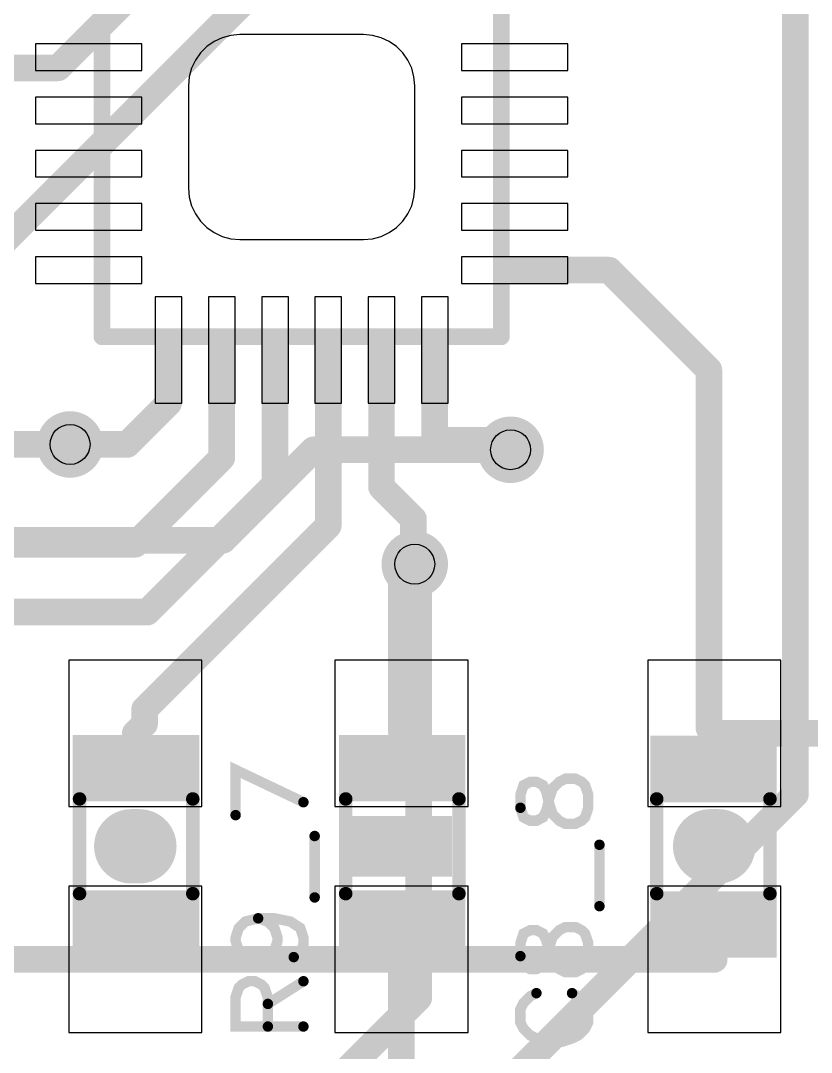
# Model space of a CAD drawing. Extents: x -8.2 to 25.5, y -3.3 to 33.2.
# Drawn here: x 10.12 to 16.06, y 5.5 to 13.25 of the extents above; entities that cross this region are included whole.
import ezdxf

# ---------------------------------------------------------------- set-up
doc = ezdxf.new("R2010")
doc.units = 0
for name, color, linetype in [('Bottom', 6, 'CONTINUOUS'), ('Drill_Bottom', 8, 'CONTINUOUS'), ('Drill_Top', 7, 'CONTINUOUS'), ('Top', 5, 'CONTINUOUS'), ('Top_Assy', 1, 'CONTINUOUS'), ('Top_Mask', 3, 'CONTINUOUS'), ('Top_Paste', 4, 'CONTINUOUS'), ('Top_Silk', 2, 'CONTINUOUS')]:
    doc.layers.add(name, color=color, linetype=linetype)

msp = doc.modelspace()

# ---------------------------------------------------------------- linework, layer by layer
at = {"layer": 'Bottom', "linetype": 'CONTINUOUS', "const_width": 0.2}
for points in [[(13.9115, 15.51), (9.8915, 11.49)], [(10.4015, 12.9), (12.0815, 14.58)], [(15.9415, 7.44), (15.9415, 13.48)], [(5.8915, 12.9), (10.4015, 12.9)], [(10.4915, 10.07), (5.8815, 10.07)], [(12.3215, 10.03), (11.6415, 9.35)], [(13.8015, 10.03), (12.3215, 10.03)], [(11.6415, 9.35), (1.5215, 9.35)], [(13.1115, 9.14), (13.0815, 9.17)], [(13.1115, 5.91), (13.1115, 9.14)], [(12.9915, 4.49), (15.9415, 7.44)], [(11.5415, 4.34), (13.1115, 5.91)]]:
    msp.add_lwpolyline(points, dxfattribs=at)
at = {"layer": 'Bottom', "linetype": 'CONTINUOUS'}
for points, const_width in [([(10.3515, 12.9, 1), (10.4515, 12.9, 1), (10.3515, 12.9, 1)], 0.1), ([(10.3515, 12.9, 1), (10.4515, 12.9, 1), (10.3515, 12.9, 1)], 0.1), ([(10.6165, 10.07, 1), (10.3665, 10.07, 1), (10.6165, 10.07, 1)], 0.25), ([(13.9265, 10.03, 1), (13.6765, 10.03, 1), (13.9265, 10.03, 1)], 0.25), ([(10.4415, 10.07, 1), (10.5415, 10.07, 1), (10.4415, 10.07, 1)], 0.1), ([(12.2715, 10.03, 1), (12.3715, 10.03, 1), (12.2715, 10.03, 1)], 0.1), ([(12.2715, 10.03, 1), (12.3715, 10.03, 1), (12.2715, 10.03, 1)], 0.1), ([(13.7515, 10.03, 1), (13.8515, 10.03, 1), (13.7515, 10.03, 1)], 0.1), ([(11.5915, 9.35, 1), (11.6915, 9.35, 1), (11.5915, 9.35, 1)], 0.1), ([(11.5915, 9.35, 1), (11.6915, 9.35, 1), (11.5915, 9.35, 1)], 0.1), ([(13.2065, 9.17, 1), (12.9565, 9.17, 1), (13.2065, 9.17, 1)], 0.25), ([(13.0315, 9.17, 1), (13.1315, 9.17, 1), (13.0315, 9.17, 1)], 0.1), ([(13.0615, 9.14, 1), (13.1615, 9.14, 1), (13.0615, 9.14, 1)], 0.1), ([(13.0615, 9.14, 1), (13.1615, 9.14, 1), (13.0615, 9.14, 1)], 0.1), ([(15.8915, 7.44, 1), (15.9915, 7.44, 1), (15.8915, 7.44, 1)], 0.1), ([(15.8915, 7.44, 1), (15.9915, 7.44, 1), (15.8915, 7.44, 1)], 0.1), ([(13.0615, 5.91, 1), (13.1615, 5.91, 1), (13.0615, 5.91, 1)], 0.1), ([(13.0615, 5.91, 1), (13.1615, 5.91, 1), (13.0615, 5.91, 1)], 0.1)]:
    msp.add_lwpolyline(points, format="xyb", dxfattribs=dict(at, const_width=const_width))
at = {"layer": 'Drill_Bottom'}
for centre in [(10.4915, 10.07), (13.8015, 10.03), (13.0815, 9.17)]:
    msp.add_circle(centre, 0.15, dxfattribs=at)
at = {"layer": 'Drill_Top'}
for centre in [(10.4915, 10.07), (13.8015, 10.03), (13.0815, 9.17)]:
    msp.add_circle(centre, 0.15, dxfattribs=at)
at = {"layer": 'Top', "linetype": 'CONTINUOUS'}
for points in [[(13.0815, 12.765), (13.0757, 12.8319), (13.0583, 12.8967), (13.03, 12.9575), (12.9915, 13.0125), (12.944, 13.0599), (12.889, 13.0984), (12.8282, 13.1268), (12.7634, 13.1442), (12.6965, 13.15), (11.7665, 13.15), (11.6997, 13.1442), (11.6349, 13.1268), (11.574, 13.0984), (11.5191, 13.0599), (11.4716, 13.0125), (11.4331, 12.9575), (11.4048, 12.8967), (11.3874, 12.8319), (11.3815, 12.765), (11.3815, 11.995), (11.3874, 11.9281), (11.4048, 11.8633), (11.4331, 11.8025), (11.4716, 11.7475), (11.5191, 11.7001), (11.574, 11.6616), (11.6349, 11.6332), (11.6997, 11.6158), (11.7665, 11.61), (12.6965, 11.61), (12.7634, 11.6158), (12.8282, 11.6332), (12.889, 11.6616), (12.944, 11.7001), (12.9915, 11.7475), (13.03, 11.8025), (13.0583, 11.8633), (13.0757, 11.9281), (13.0815, 11.995), (13.0815, 12.765)], [(11.0315, 13.08), (10.2315, 13.08), (10.2315, 12.88), (11.0315, 12.88), (11.0315, 13.08)], [(13.4315, 12.88), (14.2315, 12.88), (14.2315, 13.08), (13.4315, 13.08), (13.4315, 12.88)], [(11.0315, 12.68), (10.2315, 12.68), (10.2315, 12.48), (11.0315, 12.48), (11.0315, 12.68)], [(13.4315, 12.48), (14.2315, 12.48), (14.2315, 12.68), (13.4315, 12.68), (13.4315, 12.48)], [(11.0315, 12.28), (10.2315, 12.28), (10.2315, 12.08), (11.0315, 12.08), (11.0315, 12.28)], [(13.4315, 12.08), (14.2315, 12.08), (14.2315, 12.28), (13.4315, 12.28), (13.4315, 12.08)], [(11.0315, 11.88), (10.2315, 11.88), (10.2315, 11.68), (11.0315, 11.68), (11.0315, 11.88)], [(13.4315, 11.68), (14.2315, 11.68), (14.2315, 11.88), (13.4315, 11.88), (13.4315, 11.68)], [(11.0315, 11.48), (10.2315, 11.48), (10.2315, 11.28), (11.0315, 11.28), (11.0315, 11.48)], [(13.4315, 11.28), (14.2315, 11.28), (14.2315, 11.48), (13.4315, 11.48), (13.4315, 11.28)], [(11.1315, 11.18), (11.1315, 10.38), (11.3315, 10.38), (11.3315, 11.18), (11.1315, 11.18)], [(11.5315, 11.18), (11.5315, 10.38), (11.7315, 10.38), (11.7315, 11.18), (11.5315, 11.18)], [(11.9315, 11.18), (11.9315, 10.38), (12.1315, 10.38), (12.1315, 11.18), (11.9315, 11.18)], [(12.3315, 11.18), (12.3315, 10.38), (12.5315, 10.38), (12.5315, 11.18), (12.3315, 11.18)], [(12.7315, 11.18), (12.7315, 10.38), (12.9315, 10.38), (12.9315, 11.18), (12.7315, 11.18)], [(13.1315, 11.18), (13.1315, 10.38), (13.3315, 10.38), (13.3315, 11.18), (13.1315, 11.18)], [(11.4815, 7.35), (11.4815, 8.45), (10.4815, 8.45), (10.4815, 7.35), (11.4815, 7.35)], [(13.4815, 7.35), (13.4815, 8.45), (12.4815, 8.45), (12.4815, 7.35), (13.4815, 7.35)], [(14.8315, 8.45), (14.8315, 7.35), (15.8315, 7.35), (15.8315, 8.45), (14.8315, 8.45)], [(11.4815, 5.65), (11.4815, 6.75), (10.4815, 6.75), (10.4815, 5.65), (11.4815, 5.65)], [(13.4815, 5.65), (13.4815, 6.75), (12.4815, 6.75), (12.4815, 5.65), (13.4815, 5.65)], [(14.8315, 6.75), (14.8315, 5.65), (15.8315, 5.65), (15.8315, 6.75), (14.8315, 6.75)]]:
    msp.add_lwpolyline(points, dxfattribs=at)
at = {"layer": 'Top', "linetype": 'CONTINUOUS', "const_width": 0.2}
for points in [[(13.8315, 11.38), (14.5415, 11.38)], [(14.5415, 11.38), (15.2915, 10.63)], [(11.2315, 10.78), (11.2315, 10.38)], [(11.6315, 10.78), (11.6315, 9.97)], [(12.0315, 10.78), (12.0315, 9.77)], [(12.4315, 10.78), (12.4315, 9.46)], [(12.8315, 10.78), (12.8315, 9.75)], [(13.2315, 10.78), (13.2315, 10.1)], [(15.2915, 10.63), (15.2915, 7.94)], [(11.2315, 10.38), (10.9215, 10.07)], [(10.9215, 10.07), (10.4915, 10.07)], [(13.2315, 10.1), (13.7315, 10.1)], [(13.7315, 10.1), (13.8015, 10.03)], [(11.6315, 9.97), (10.9815, 9.32)], [(12.0315, 9.77), (11.0715, 8.81)], [(12.8315, 9.75), (13.0715, 9.51)], [(12.4315, 9.46), (11.0515, 8.08)], [(13.0715, 9.51), (13.0715, 9.18)], [(10.9815, 9.32), (8.3415, 9.32)], [(12.9815, 9.07), (13.0815, 9.17)], [(13.0715, 9.18), (13.0815, 9.17)], [(12.9815, 7.9), (12.9815, 9.07)], [(11.0715, 8.81), (8.9715, 8.81)], [(11.0515, 8.08), (11.0515, 7.97)], [(11.0515, 7.97), (10.9815, 7.9)], [(15.2915, 7.94), (15.3315, 7.9)], [(15.3315, 7.9), (16.5315, 7.9)], [(8.5715, 6.2), (10.9815, 6.2)], [(10.9815, 6.2), (12.9815, 6.2)], [(12.9815, 6.2), (15.3315, 6.2)], [(12.9815, 6.2), (12.9815, 4.5)]]:
    msp.add_lwpolyline(points, dxfattribs=at)
at = {"layer": 'Top', "linetype": 'CONTINUOUS'}
for points, const_width in [([(13.7815, 11.38, 1), (13.8815, 11.38, 1), (13.7815, 11.38, 1)], 0.1), ([(14.4915, 11.38, 1), (14.5915, 11.38, 1), (14.4915, 11.38, 1)], 0.1), ([(14.4915, 11.38, 1), (14.5915, 11.38, 1), (14.4915, 11.38, 1)], 0.1), ([(11.1815, 10.78, 1), (11.2815, 10.78, 1), (11.1815, 10.78, 1)], 0.1), ([(11.5815, 10.78, 1), (11.6815, 10.78, 1), (11.5815, 10.78, 1)], 0.1), ([(11.9815, 10.78, 1), (12.0815, 10.78, 1), (11.9815, 10.78, 1)], 0.1), ([(12.3815, 10.78, 1), (12.4815, 10.78, 1), (12.3815, 10.78, 1)], 0.1), ([(12.7815, 10.78, 1), (12.8815, 10.78, 1), (12.7815, 10.78, 1)], 0.1), ([(13.1815, 10.78, 1), (13.2815, 10.78, 1), (13.1815, 10.78, 1)], 0.1), ([(15.2415, 10.63, 1), (15.3415, 10.63, 1), (15.2415, 10.63, 1)], 0.1), ([(15.2415, 10.63, 1), (15.3415, 10.63, 1), (15.2415, 10.63, 1)], 0.1), ([(11.1815, 10.38, 1), (11.2815, 10.38, 1), (11.1815, 10.38, 1)], 0.1), ([(11.1815, 10.38, 1), (11.2815, 10.38, 1), (11.1815, 10.38, 1)], 0.1), ([(10.6165, 10.07, 1), (10.3665, 10.07, 1), (10.6165, 10.07, 1)], 0.25), ([(13.9265, 10.03, 1), (13.6765, 10.03, 1), (13.9265, 10.03, 1)], 0.25), ([(10.4415, 10.07, 1), (10.5415, 10.07, 1), (10.4415, 10.07, 1)], 0.1), ([(10.8715, 10.07, 1), (10.9715, 10.07, 1), (10.8715, 10.07, 1)], 0.1), ([(10.8715, 10.07, 1), (10.9715, 10.07, 1), (10.8715, 10.07, 1)], 0.1), ([(13.1815, 10.1, 1), (13.2815, 10.1, 1), (13.1815, 10.1, 1)], 0.1), ([(13.1815, 10.1, 1), (13.2815, 10.1, 1), (13.1815, 10.1, 1)], 0.1), ([(13.6815, 10.1, 1), (13.7815, 10.1, 1), (13.6815, 10.1, 1)], 0.1), ([(13.6815, 10.1, 1), (13.7815, 10.1, 1), (13.6815, 10.1, 1)], 0.1), ([(13.7515, 10.03, 1), (13.8515, 10.03, 1), (13.7515, 10.03, 1)], 0.1), ([(11.5815, 9.97, 1), (11.6815, 9.97, 1), (11.5815, 9.97, 1)], 0.1), ([(11.5815, 9.97, 1), (11.6815, 9.97, 1), (11.5815, 9.97, 1)], 0.1), ([(11.9815, 9.77, 1), (12.0815, 9.77, 1), (11.9815, 9.77, 1)], 0.1), ([(11.9815, 9.77, 1), (12.0815, 9.77, 1), (11.9815, 9.77, 1)], 0.1), ([(12.7815, 9.75, 1), (12.8815, 9.75, 1), (12.7815, 9.75, 1)], 0.1), ([(12.7815, 9.75, 1), (12.8815, 9.75, 1), (12.7815, 9.75, 1)], 0.1), ([(12.3815, 9.46, 1), (12.4815, 9.46, 1), (12.3815, 9.46, 1)], 0.1), ([(12.3815, 9.46, 1), (12.4815, 9.46, 1), (12.3815, 9.46, 1)], 0.1), ([(13.0215, 9.51, 1), (13.1215, 9.51, 1), (13.0215, 9.51, 1)], 0.1), ([(13.0215, 9.51, 1), (13.1215, 9.51, 1), (13.0215, 9.51, 1)], 0.1), ([(10.9315, 9.32, 1), (11.0315, 9.32, 1), (10.9315, 9.32, 1)], 0.1), ([(10.9315, 9.32, 1), (11.0315, 9.32, 1), (10.9315, 9.32, 1)], 0.1), ([(13.2065, 9.17, 1), (12.9565, 9.17, 1), (13.2065, 9.17, 1)], 0.25), ([(13.0215, 9.18, 1), (13.1215, 9.18, 1), (13.0215, 9.18, 1)], 0.1), ([(13.0215, 9.18, 1), (13.1215, 9.18, 1), (13.0215, 9.18, 1)], 0.1), ([(13.0315, 9.17, 1), (13.1315, 9.17, 1), (13.0315, 9.17, 1)], 0.1), ([(13.0315, 9.17, 1), (13.1315, 9.17, 1), (13.0315, 9.17, 1)], 0.1), ([(12.9315, 9.07, 1), (13.0315, 9.07, 1), (12.9315, 9.07, 1)], 0.1), ([(12.9315, 9.07, 1), (13.0315, 9.07, 1), (12.9315, 9.07, 1)], 0.1), ([(11.0215, 8.81, 1), (11.1215, 8.81, 1), (11.0215, 8.81, 1)], 0.1), ([(11.0215, 8.81, 1), (11.1215, 8.81, 1), (11.0215, 8.81, 1)], 0.1), ([(11.0015, 8.08, 1), (11.1015, 8.08, 1), (11.0015, 8.08, 1)], 0.1), ([(11.0015, 8.08, 1), (11.1015, 8.08, 1), (11.0015, 8.08, 1)], 0.1), ([(11.0015, 7.97, 1), (11.1015, 7.97, 1), (11.0015, 7.97, 1)], 0.1), ([(11.0015, 7.97, 1), (11.1015, 7.97, 1), (11.0015, 7.97, 1)], 0.1), ([(10.9315, 7.9, 1), (11.0315, 7.9, 1), (10.9315, 7.9, 1)], 0.1), ([(12.9315, 7.9, 1), (13.0315, 7.9, 1), (12.9315, 7.9, 1)], 0.1), ([(15.2415, 7.94, 1), (15.3415, 7.94, 1), (15.2415, 7.94, 1)], 0.1), ([(15.2415, 7.94, 1), (15.3415, 7.94, 1), (15.2415, 7.94, 1)], 0.1), ([(15.2815, 7.9, 1), (15.3815, 7.9, 1), (15.2815, 7.9, 1)], 0.1), ([(15.2815, 7.9, 1), (15.3815, 7.9, 1), (15.2815, 7.9, 1)], 0.1), ([(10.9315, 6.2, 1), (11.0315, 6.2, 1), (10.9315, 6.2, 1)], 0.1), ([(10.9315, 6.2, 1), (11.0315, 6.2, 1), (10.9315, 6.2, 1)], 0.1), ([(12.9315, 6.2, 1), (13.0315, 6.2, 1), (12.9315, 6.2, 1)], 0.1), ([(12.9315, 6.2, 1), (13.0315, 6.2, 1), (12.9315, 6.2, 1)], 0.1), ([(12.9315, 6.2, 1), (13.0315, 6.2, 1), (12.9315, 6.2, 1)], 0.1), ([(15.2815, 6.2, 1), (15.3815, 6.2, 1), (15.2815, 6.2, 1)], 0.1)]:
    msp.add_lwpolyline(points, format="xyb", dxfattribs=dict(at, const_width=const_width))
at = {"layer": 'Top_Assy', "linetype": 'CONTINUOUS', "const_width": 0.1016}
for points in [[(10.5626, 7.4059), (10.5626, 6.6941)], [(11.4135, 7.4059), (11.4135, 6.6941)], [(12.5626, 7.4059), (12.5626, 6.6941)], [(13.4135, 7.4059), (13.4135, 6.6941)], [(14.8996, 6.6941), (14.8996, 7.4059)], [(15.7505, 6.6941), (15.7505, 7.4059)]]:
    msp.add_lwpolyline(points, dxfattribs=at)
at = {"layer": 'Top_Assy', "linetype": 'CONTINUOUS', "const_width": 0.0508}
for points in [[(10.5372, 7.4059, 1), (10.588, 7.4059, 1), (10.5372, 7.4059, 1)], [(11.3881, 7.4059, 1), (11.4389, 7.4059, 1), (11.3881, 7.4059, 1)], [(12.5372, 7.4059, 1), (12.588, 7.4059, 1), (12.5372, 7.4059, 1)], [(13.3881, 7.4059, 1), (13.4389, 7.4059, 1), (13.3881, 7.4059, 1)], [(14.8742, 7.4059, 1), (14.925, 7.4059, 1), (14.8742, 7.4059, 1)], [(15.7251, 7.4059, 1), (15.7759, 7.4059, 1), (15.7251, 7.4059, 1)], [(10.5372, 6.6941, 1), (10.588, 6.6941, 1), (10.5372, 6.6941, 1)], [(11.3881, 6.6941, 1), (11.4389, 6.6941, 1), (11.3881, 6.6941, 1)], [(12.5372, 6.6941, 1), (12.588, 6.6941, 1), (12.5372, 6.6941, 1)], [(13.3881, 6.6941, 1), (13.4389, 6.6941, 1), (13.3881, 6.6941, 1)], [(14.8742, 6.6941, 1), (14.925, 6.6941, 1), (14.8742, 6.6941, 1)], [(15.7251, 6.6941, 1), (15.7759, 6.6941, 1), (15.7251, 6.6941, 1)]]:
    msp.add_lwpolyline(points, format="xyb", dxfattribs=at)
at = {"layer": 'Top_Assy'}
for points in [[(11.4616, 7.3882), (10.5113, 7.3882), (11.4616, 7.8875), (10.5113, 7.8875)], [(13.4616, 7.3882), (12.5113, 7.3882), (13.4616, 7.8875), (12.5113, 7.8875)], [(14.8514, 7.8802), (15.8018, 7.8802), (14.8514, 7.3808), (15.8018, 7.3808)], [(11.4616, 6.2198), (10.5113, 6.2198), (11.4616, 6.7192), (10.5113, 6.7192)], [(13.4616, 6.2198), (12.5113, 6.2198), (13.4616, 6.7192), (12.5113, 6.7192)], [(14.8514, 6.7118), (15.8018, 6.7118), (14.8514, 6.2125), (15.8018, 6.2125)]]:
    msp.add_solid(points, dxfattribs=at)
at = {"layer": 'Top_Mask', "linetype": 'CONTINUOUS'}
for points in [[(13.0815, 12.765), (13.0757, 12.8319), (13.0583, 12.8967), (13.03, 12.9575), (12.9915, 13.0125), (12.944, 13.0599), (12.889, 13.0984), (12.8282, 13.1268), (12.7634, 13.1442), (12.6965, 13.15), (11.7665, 13.15), (11.6997, 13.1442), (11.6349, 13.1268), (11.574, 13.0984), (11.5191, 13.0599), (11.4716, 13.0125), (11.4331, 12.9575), (11.4048, 12.8967), (11.3874, 12.8319), (11.3815, 12.765), (11.3815, 11.995), (11.3874, 11.9281), (11.4048, 11.8633), (11.4331, 11.8025), (11.4716, 11.7475), (11.5191, 11.7001), (11.574, 11.6616), (11.6349, 11.6332), (11.6997, 11.6158), (11.7665, 11.61), (12.6965, 11.61), (12.7634, 11.6158), (12.8282, 11.6332), (12.889, 11.6616), (12.944, 11.7001), (12.9915, 11.7475), (13.03, 11.8025), (13.0583, 11.8633), (13.0757, 11.9281), (13.0815, 11.995), (13.0815, 12.765)], [(11.0315, 13.08), (10.2315, 13.08), (10.2315, 12.88), (11.0315, 12.88), (11.0315, 13.08)], [(13.4315, 12.88), (14.2315, 12.88), (14.2315, 13.08), (13.4315, 13.08), (13.4315, 12.88)], [(11.0315, 12.68), (10.2315, 12.68), (10.2315, 12.48), (11.0315, 12.48), (11.0315, 12.68)], [(13.4315, 12.48), (14.2315, 12.48), (14.2315, 12.68), (13.4315, 12.68), (13.4315, 12.48)], [(11.0315, 12.28), (10.2315, 12.28), (10.2315, 12.08), (11.0315, 12.08), (11.0315, 12.28)], [(13.4315, 12.08), (14.2315, 12.08), (14.2315, 12.28), (13.4315, 12.28), (13.4315, 12.08)], [(11.0315, 11.88), (10.2315, 11.88), (10.2315, 11.68), (11.0315, 11.68), (11.0315, 11.88)], [(13.4315, 11.68), (14.2315, 11.68), (14.2315, 11.88), (13.4315, 11.88), (13.4315, 11.68)], [(11.0315, 11.48), (10.2315, 11.48), (10.2315, 11.28), (11.0315, 11.28), (11.0315, 11.48)], [(13.4315, 11.28), (14.2315, 11.28), (14.2315, 11.48), (13.4315, 11.48), (13.4315, 11.28)], [(11.1315, 11.18), (11.1315, 10.38), (11.3315, 10.38), (11.3315, 11.18), (11.1315, 11.18)], [(11.5315, 11.18), (11.5315, 10.38), (11.7315, 10.38), (11.7315, 11.18), (11.5315, 11.18)], [(11.9315, 11.18), (11.9315, 10.38), (12.1315, 10.38), (12.1315, 11.18), (11.9315, 11.18)], [(12.3315, 11.18), (12.3315, 10.38), (12.5315, 10.38), (12.5315, 11.18), (12.3315, 11.18)], [(12.7315, 11.18), (12.7315, 10.38), (12.9315, 10.38), (12.9315, 11.18), (12.7315, 11.18)], [(13.1315, 11.18), (13.1315, 10.38), (13.3315, 10.38), (13.3315, 11.18), (13.1315, 11.18)], [(11.4815, 7.35), (11.4815, 8.45), (10.4815, 8.45), (10.4815, 7.35), (11.4815, 7.35)], [(13.4815, 7.35), (13.4815, 8.45), (12.4815, 8.45), (12.4815, 7.35), (13.4815, 7.35)], [(14.8315, 8.45), (14.8315, 7.35), (15.8315, 7.35), (15.8315, 8.45), (14.8315, 8.45)], [(11.4815, 5.65), (11.4815, 6.75), (10.4815, 6.75), (10.4815, 5.65), (11.4815, 5.65)], [(13.4815, 5.65), (13.4815, 6.75), (12.4815, 6.75), (12.4815, 5.65), (13.4815, 5.65)], [(14.8315, 6.75), (14.8315, 5.65), (15.8315, 5.65), (15.8315, 6.75), (14.8315, 6.75)]]:
    msp.add_lwpolyline(points, dxfattribs=at)
at = {"layer": 'Top_Paste', "linetype": 'CONTINUOUS'}
for points in [[(13.0815, 12.765), (13.0757, 12.8319), (13.0583, 12.8967), (13.03, 12.9575), (12.9915, 13.0125), (12.944, 13.0599), (12.889, 13.0984), (12.8282, 13.1268), (12.7634, 13.1442), (12.6965, 13.15), (11.7665, 13.15), (11.6997, 13.1442), (11.6349, 13.1268), (11.574, 13.0984), (11.5191, 13.0599), (11.4716, 13.0125), (11.4331, 12.9575), (11.4048, 12.8967), (11.3874, 12.8319), (11.3815, 12.765), (11.3815, 11.995), (11.3874, 11.9281), (11.4048, 11.8633), (11.4331, 11.8025), (11.4716, 11.7475), (11.5191, 11.7001), (11.574, 11.6616), (11.6349, 11.6332), (11.6997, 11.6158), (11.7665, 11.61), (12.6965, 11.61), (12.7634, 11.6158), (12.8282, 11.6332), (12.889, 11.6616), (12.944, 11.7001), (12.9915, 11.7475), (13.03, 11.8025), (13.0583, 11.8633), (13.0757, 11.9281), (13.0815, 11.995), (13.0815, 12.765)], [(11.0315, 13.08), (10.2315, 13.08), (10.2315, 12.88), (11.0315, 12.88), (11.0315, 13.08)], [(13.4315, 12.88), (14.2315, 12.88), (14.2315, 13.08), (13.4315, 13.08), (13.4315, 12.88)], [(11.0315, 12.68), (10.2315, 12.68), (10.2315, 12.48), (11.0315, 12.48), (11.0315, 12.68)], [(13.4315, 12.48), (14.2315, 12.48), (14.2315, 12.68), (13.4315, 12.68), (13.4315, 12.48)], [(11.0315, 12.28), (10.2315, 12.28), (10.2315, 12.08), (11.0315, 12.08), (11.0315, 12.28)], [(13.4315, 12.08), (14.2315, 12.08), (14.2315, 12.28), (13.4315, 12.28), (13.4315, 12.08)], [(11.0315, 11.88), (10.2315, 11.88), (10.2315, 11.68), (11.0315, 11.68), (11.0315, 11.88)], [(13.4315, 11.68), (14.2315, 11.68), (14.2315, 11.88), (13.4315, 11.88), (13.4315, 11.68)], [(11.0315, 11.48), (10.2315, 11.48), (10.2315, 11.28), (11.0315, 11.28), (11.0315, 11.48)], [(13.4315, 11.28), (14.2315, 11.28), (14.2315, 11.48), (13.4315, 11.48), (13.4315, 11.28)], [(11.1315, 11.18), (11.1315, 10.38), (11.3315, 10.38), (11.3315, 11.18), (11.1315, 11.18)], [(11.5315, 11.18), (11.5315, 10.38), (11.7315, 10.38), (11.7315, 11.18), (11.5315, 11.18)], [(11.9315, 11.18), (11.9315, 10.38), (12.1315, 10.38), (12.1315, 11.18), (11.9315, 11.18)], [(12.3315, 11.18), (12.3315, 10.38), (12.5315, 10.38), (12.5315, 11.18), (12.3315, 11.18)], [(12.7315, 11.18), (12.7315, 10.38), (12.9315, 10.38), (12.9315, 11.18), (12.7315, 11.18)], [(13.1315, 11.18), (13.1315, 10.38), (13.3315, 10.38), (13.3315, 11.18), (13.1315, 11.18)], [(11.4815, 7.35), (11.4815, 8.45), (10.4815, 8.45), (10.4815, 7.35), (11.4815, 7.35)], [(13.4815, 7.35), (13.4815, 8.45), (12.4815, 8.45), (12.4815, 7.35), (13.4815, 7.35)], [(14.8315, 8.45), (14.8315, 7.35), (15.8315, 7.35), (15.8315, 8.45), (14.8315, 8.45)], [(11.4815, 5.65), (11.4815, 6.75), (10.4815, 6.75), (10.4815, 5.65), (11.4815, 5.65)], [(13.4815, 5.65), (13.4815, 6.75), (12.4815, 6.75), (12.4815, 5.65), (13.4815, 5.65)], [(14.8315, 6.75), (14.8315, 5.65), (15.8315, 5.65), (15.8315, 6.75), (14.8315, 6.75)]]:
    msp.add_lwpolyline(points, dxfattribs=at)
at = {"layer": 'Top_Silk', "linetype": 'CONTINUOUS'}
for points, const_width in [([(13.7317, 13.8802), (13.7317, 10.8798)], 0.127), ([(10.7314, 10.8798), (10.7314, 13.3439)], 0.127), ([(13.7317, 10.8798), (10.7314, 10.8798)], 0.127), ([(12.245, 7.3813), (11.7351, 7.6245), (11.7351, 7.2842)], 0.0784), ([(13.8751, 7.3396), (13.8993, 7.2672), (13.9476, 7.2425), (13.9964, 7.2425), (14.0447, 7.2672), (14.0694, 7.3155), (14.0936, 7.4126), (14.1177, 7.4856), (14.1666, 7.5339), (14.2149, 7.558), (14.2879, 7.558), (14.3362, 7.5339), (14.3609, 7.5097), (14.385, 7.4367), (14.385, 7.3396), (14.3609, 7.2672), (14.3362, 7.2425), (14.2879, 7.2183), (14.2149, 7.2183), (14.1666, 7.2425), (14.1177, 7.2913), (14.0936, 7.3637), (14.0694, 7.4609), (14.0447, 7.5097), (13.9964, 7.5339), (13.9476, 7.5339), (13.8993, 7.5097), (13.8751, 7.4367), (13.8751, 7.3396)], 0.0784), ([(11.012, 7.05), (10.9511, 7.05)], 0.5588), ([(15.3011, 7.05), (15.362, 7.05)], 0.5588), ([(12.3293, 6.6657), (12.3293, 7.1273)], 0.0784), ([(14.4693, 6.5999), (14.4693, 7.0614)], 0.0784), ([(11.9047, 6.5089), (11.9777, 6.4841), (12.0266, 6.4359), (12.0507, 6.3629), (12.0507, 6.3387), (12.0266, 6.2657), (11.9777, 6.2174), (11.9047, 6.1927), (11.8806, 6.1927), (11.8076, 6.2174), (11.7593, 6.2657), (11.7352, 6.3387), (11.7352, 6.3629), (11.7593, 6.4359), (11.8076, 6.4841), (11.9047, 6.5089), (12.0266, 6.5089), (12.1479, 6.4841), (12.2209, 6.4358), (12.245, 6.3628), (12.245, 6.3146), (12.2209, 6.2416), (12.172, 6.2174)], 0.0784), ([(13.8752, 6.2246), (13.8993, 6.1521), (13.9476, 6.1274), (13.9964, 6.1274), (14.0447, 6.1521), (14.0694, 6.2004), (14.0936, 6.2976), (14.1177, 6.3706), (14.1666, 6.4189), (14.2149, 6.443), (14.2879, 6.443), (14.3362, 6.4188), (14.3609, 6.3947), (14.385, 6.3217), (14.385, 6.2246), (14.3609, 6.1521), (14.3362, 6.1274), (14.2879, 6.1033), (14.2149, 6.1033), (14.1666, 6.1274), (14.1177, 6.1763), (14.0936, 6.2487), (14.0694, 6.3459), (14.0447, 6.3947), (13.9964, 6.4189), (13.9476, 6.4189), (13.8993, 6.3947), (13.8752, 6.3217), (13.8752, 6.2246)], 0.0784), ([(11.9777, 5.6956), (11.9777, 5.914), (11.953, 5.987), (11.9289, 6.0117), (11.8806, 6.0358), (11.8317, 6.0358), (11.7834, 6.0117), (11.7587, 5.987), (11.7346, 5.914), (11.7346, 5.6956), (12.245, 5.6956)], 0.0784), ([(11.9777, 5.8657), (12.245, 6.0358)], 0.0784), ([(13.9959, 5.9464), (13.9476, 5.9223), (13.8987, 5.8734), (13.8746, 5.8251), (13.8746, 5.728), (13.8987, 5.6791), (13.9476, 5.6308), (13.9959, 5.6061), (14.0689, 5.582), (14.1907, 5.582), (14.2632, 5.6061), (14.312, 5.6308), (14.3603, 5.6791), (14.385, 5.728), (14.385, 5.8251), (14.3603, 5.8734), (14.312, 5.9223), (14.2632, 5.9464)], 0.0784)]:
    msp.add_lwpolyline(points, dxfattribs=dict(at, const_width=const_width))
for points, const_width in [([(10.6996, 10.8798, 1), (10.7631, 10.8798, 1), (10.6996, 10.8798, 1)], 0.0635), ([(10.6996, 10.8798, 1), (10.7631, 10.8798, 1), (10.6996, 10.8798, 1)], 0.0635), ([(13.7, 10.8798, 1), (13.7635, 10.8798, 1), (13.7, 10.8798, 1)], 0.0635), ([(13.7, 10.8798, 1), (13.7635, 10.8798, 1), (13.7, 10.8798, 1)], 0.0635), ([(12.2254, 7.3813, 1), (12.2646, 7.3813, 1), (12.2254, 7.3813, 1)], 0.0392), ([(13.8555, 7.3396, 1), (13.8948, 7.3396, 1), (13.8555, 7.3396, 1)], 0.0392), ([(10.8114, 7.05, 1), (11.0908, 7.05, 1), (10.8114, 7.05, 1)], 0.2794), ([(10.8723, 7.05, 1), (11.1517, 7.05, 1), (10.8723, 7.05, 1)], 0.2794), ([(11.7155, 7.2842, 1), (11.7548, 7.2842, 1), (11.7155, 7.2842, 1)], 0.0392), ([(15.1614, 7.05, 1), (15.4408, 7.05, 1), (15.1614, 7.05, 1)], 0.2794), ([(15.2223, 7.05, 1), (15.5017, 7.05, 1), (15.2223, 7.05, 1)], 0.2794), ([(12.3096, 7.1273, 1), (12.3489, 7.1273, 1), (12.3096, 7.1273, 1)], 0.0392), ([(14.4496, 7.0614, 1), (14.4889, 7.0614, 1), (14.4496, 7.0614, 1)], 0.0392), ([(12.3096, 6.6657, 1), (12.3489, 6.6657, 1), (12.3096, 6.6657, 1)], 0.0392), ([(14.4496, 6.5999, 1), (14.4889, 6.5999, 1), (14.4496, 6.5999, 1)], 0.0392), ([(11.8851, 6.5089, 1), (11.9243, 6.5089, 1), (11.8851, 6.5089, 1)], 0.0392), ([(12.1524, 6.2174, 1), (12.1916, 6.2174, 1), (12.1524, 6.2174, 1)], 0.0392), ([(13.8555, 6.2246, 1), (13.8948, 6.2246, 1), (13.8555, 6.2246, 1)], 0.0392), ([(12.2254, 6.0358, 1), (12.2646, 6.0358, 1), (12.2254, 6.0358, 1)], 0.0392), ([(13.9763, 5.9464, 1), (14.0155, 5.9464, 1), (13.9763, 5.9464, 1)], 0.0392), ([(14.2436, 5.9464, 1), (14.2828, 5.9464, 1), (14.2436, 5.9464, 1)], 0.0392), ([(11.9581, 5.8657, 1), (11.9973, 5.8657, 1), (11.9581, 5.8657, 1)], 0.0392), ([(11.9581, 5.6956, 1), (11.9973, 5.6956, 1), (11.9581, 5.6956, 1)], 0.0392), ([(12.2254, 5.6956, 1), (12.2646, 5.6956, 1), (12.2254, 5.6956, 1)], 0.0392)]:
    msp.add_lwpolyline(points, format="xyb", dxfattribs=dict(at, const_width=const_width))
at = {"layer": 'Top_Silk'}
msp.add_solid([(13.3625, 6.8214), (12.6001, 6.8214), (13.3625, 7.278), (12.6001, 7.278)], dxfattribs=at)

doc.saveas('drawing.dxf')
